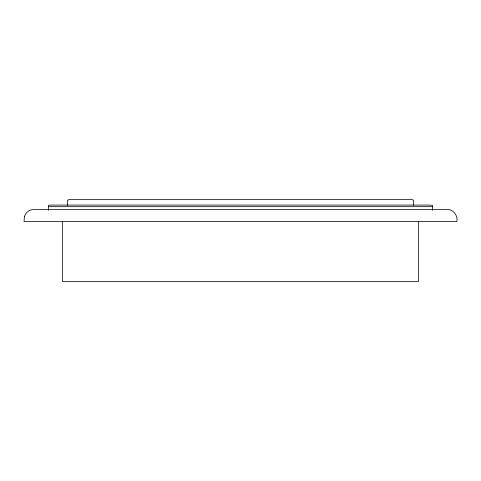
<?xml version="1.0" encoding="UTF-8"?>
<svg xmlns="http://www.w3.org/2000/svg" width="481" height="481" viewBox="0 0 481 481"><rect width="100%" height="100%" fill="white"/><g stroke="black" fill="none" stroke-linecap="round" stroke-linejoin="round"><path stroke-width="0.72" d="M48.581 206.68L432.419 206.68M432.419 210.311L432.419 205.237L428.06 205.086L51.792 205.092L48.581 205.237L48.581 210.311M418.47 221.525L418.47 281.65L62.53 281.65L62.53 221.525M413.66 205.309L413.576 200.24L411.255 199.35L69.745 199.35L67.424 200.24L67.34 205.309M24.381 216.63L24.05 221.525L456.95 221.525C457.912 215.65 453.541 209.397 447.33 209.5L33.67 209.5C29.419 209.524 25.499 212.53 24.381 216.63"/></g></svg>
